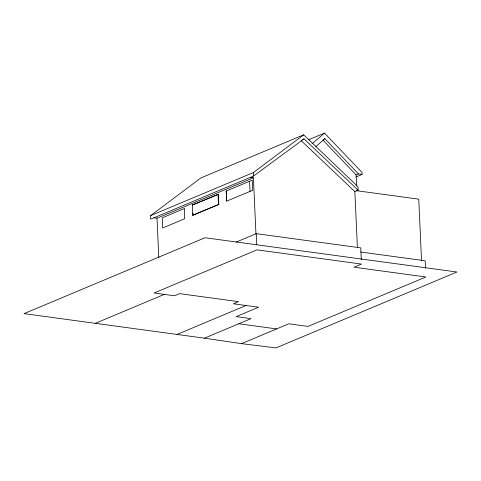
<?xml version="1.0" encoding="UTF-8"?>
<svg xmlns="http://www.w3.org/2000/svg" width="481" height="481" viewBox="0 0 481 481"><rect width="100%" height="100%" fill="white"/><g stroke="black" fill="none" stroke-linecap="round" stroke-linejoin="round"><path stroke-width="0.72" d="M315.951 146.543L324.873 138.666L358.459 173.912L362.097 174.405L362.007 172.384L324.501 133.099L308.706 139.718M312.103 143.741L324.501 133.099M358.141 190.205L304.046 138.883L253.619 175.986L150.727 219.132L150.571 215.662L200.793 177.97L303.685 134.83L357.984 186.742L358.141 190.205L354.852 191.582L301.298 140.777M150.571 215.662L253.463 172.523L303.685 134.83M302.729 139.436L304.046 138.883M323.701 139.159L324.873 138.666M153.938 217.785L157.004 218.2L253.403 177.784L255.952 233.958M192.262 205.05L218.386 194.288L218.849 204.419L193.067 215.229L192.725 215.187L192.262 205.05L218.386 194.288M226.202 191.011L252.242 180.153L252.705 190.29L226.665 201.142L226.202 191.011L226.665 201.142M192.725 215.187L218.849 204.419M323.046 140.193L356.108 174.892L358.459 173.912M355.922 176.99L362.097 174.405M236.165 242.075L256.241 233.658L360.762 247.877L361.291 259.656M95.304 323.328L164.316 294.39M177.026 334.445L246.038 305.507M204.431 338.173L250.986 318.65L236.147 316.63L258.604 307.215L233.465 303.8L238.552 301.665L179.635 293.65L174.555 295.785L154.082 292.995L256.974 249.855L361.496 264.075L354.016 267.208L425.895 276.99L308.026 326.413L288.828 323.797L241.486 343.644L204.431 338.173L24.05 313.63L205.032 237.746L456.95 272.018L275.968 347.901L241.486 343.644M356.439 190.68L418.747 199.158L421.518 260.299M250.33 177.363L253.403 177.784M360.696 252.026L425.162 260.792L425.493 268.157M238.78 323.767L276.617 328.914M356.108 174.892L356.613 185.991M354.852 191.582L357.407 247.757M253.463 172.523L253.619 175.986M256.241 233.658L256.74 244.703M249.561 181.217L250.018 191.354M218.043 194.24L218.506 204.377M192.965 213.059L193.067 215.229M157.004 218.2L158.808 257.9M184.301 208.58L162.247 217.827L162.704 227.964L184.758 218.717L184.301 208.58"/></g></svg>
